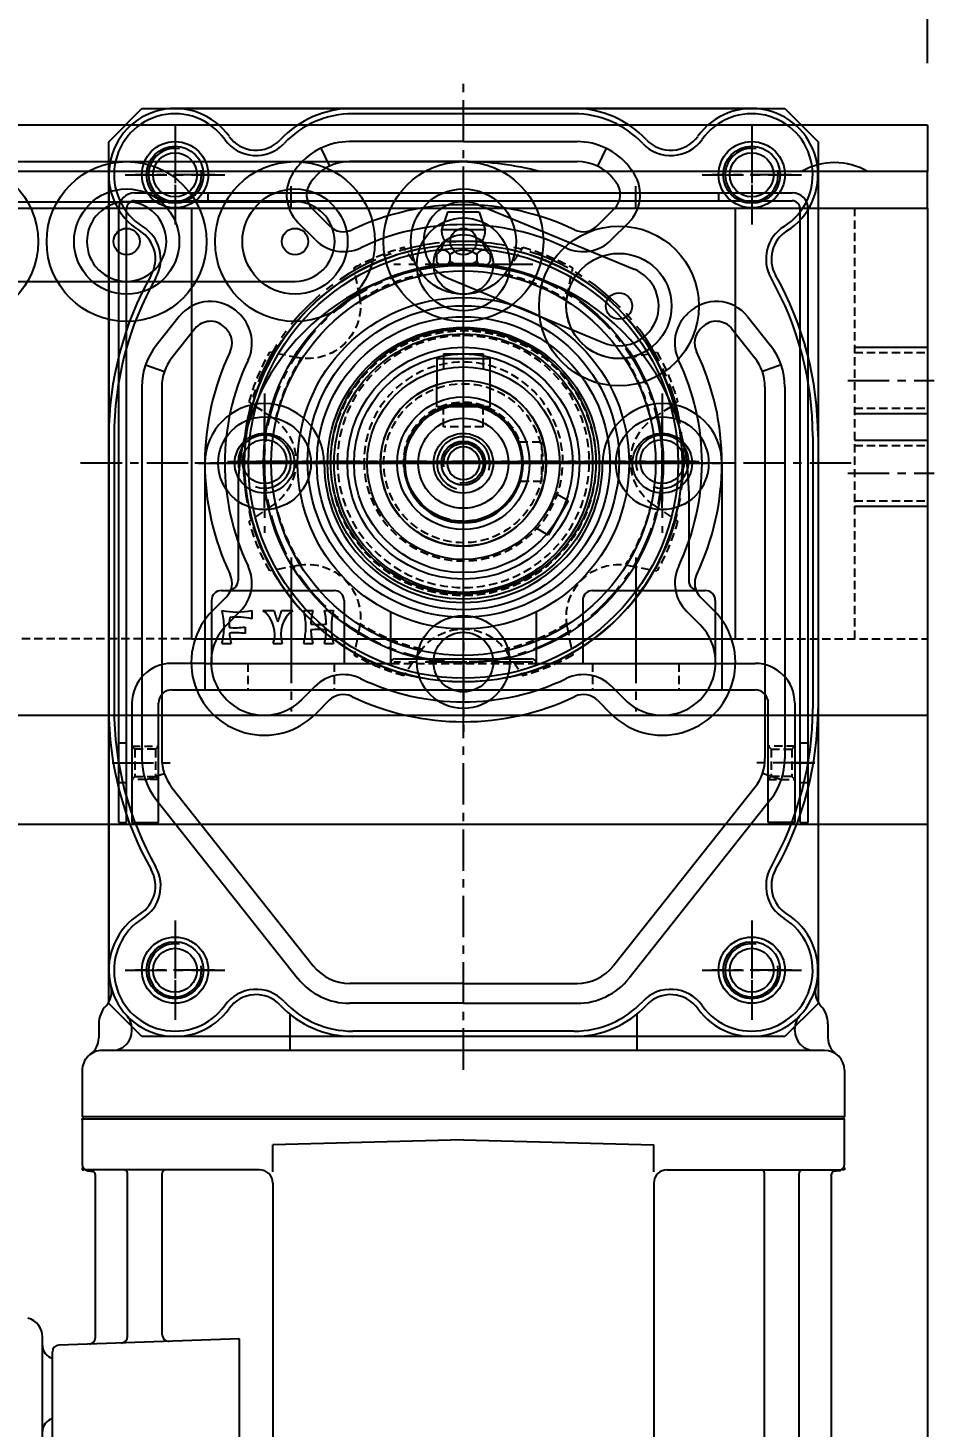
# Model space of a CAD drawing. Header units: inches. Extents: x 0 to 77285, y -118 to 40065.
# Drawn here: x 68361 to 68497.7, y 21415.5 to 21626.7 of the extents above; entities that cross this region are included whole.
import ezdxf

# ---------------------------------------------------------------- set-up
doc = ezdxf.new("R2010")
doc.units = ezdxf.units.IN
doc.header["$LTSCALE"] = 5
doc.header["$MEASUREMENT"] = 0
doc.linetypes.add('CENTER', pattern=[2, 1.25, -0.25, 0.25, -0.25])
doc.linetypes.add('HIDDEN', pattern=[0.375, 0.25, -0.125])
for name, color, linetype in [('11', 1, 'CENTER'), ('22', 2, 'HIDDEN'), ('44', 4, 'Continuous'), ('55', 5, 'Continuous'), ('77', 40, 'HIDDEN'), ('B', 123, 'Continuous'), ('G', 231, 'Continuous'), ('T', 3, 'Continuous'), ('Y', 60, 'Continuous')]:
    doc.layers.add(name, color=color, linetype=linetype)
doc.styles.add('SCI', font='')
doc.styles.get('SCI').set_extended_font_data('Gulim')
doc.dimstyles.new('SCH', dxfattribs={"dimtxt": 2.5, "dimasz": 2, "dimexe": 1.25, "dimexo": 0.625, "dimtad": 1, "dimdec": 8, "dimtxsty": 'SCI', "dimcen": 2.5, "dimclrd": 4, "dimclre": 4, "dimclrt": 7, "dimadec": 8, "dimazin": 2, "dimtfac": 1, "dimtdec": 8, "dimtmove": 0, "dimatfit": 3, "dimfxl": 1, "dimarcsym": 0})

# ---------------------------------------------------------------- blocks, each defined once
blk = doc.blocks.new('A$Cf196d827')
for p, q in [((-6.58, 28.75), (-8.99, 32.32)), ((-6.58, 28.75), (-8.99, 32.32)), ((6.58, 28.75), (8.99, 32.32)), ((-15.67, 24.98), (-16.5, 29.21)), ((15.67, 24.98), (16.5, 29.21)), ((15.67, 24.98), (16.5, 29.21)), ((-24.98, 15.67), (-29.21, 16.5)), ((-24.98, 15.67), (-29.21, 16.5)), ((24.98, 15.67), (29.21, 16.5)), ((3, 11.8), (-3, 11.8)), ((-3, 11.8), (-3, 8.49)), ((3, 8.49), (3, 11.8)), ((-28.75, 6.58), (-32.32, 8.99)), ((28.75, 6.58), (32.32, 8.99)), ((28.75, 6.58), (32.32, 8.99)), ((-28.75, -6.58), (-32.32, -8.99)), ((-28.75, -6.58), (-32.32, -8.99)), ((28.75, -6.58), (32.32, -8.99)), ((-24.98, -15.67), (-29.21, -16.5)), ((24.98, -15.67), (29.21, -16.5)), ((24.98, -15.67), (29.21, -16.5)), ((-15.67, -24.98), (-16.5, -29.21)), ((-15.67, -24.98), (-16.5, -29.21)), ((15.67, -24.98), (16.5, -29.21)), ((-6.58, -28.75), (-8.99, -32.32)), ((6.58, -28.75), (8.99, -32.32)), ((6.58, -28.75), (8.99, -32.32))]:
    blk.add_line(p, q)
for radius in [19, 15]:
    blk.add_circle((0, 0), radius)
for centre, radius, start, end in [((0, 0), 33.55, 105.5501, 119.4499), ((0, 0), 33.55, 60.5501, 74.4499), ((0, 0), 29, 102.4847, 122.5153), ((0, 33.19), 7.94, 214, 326), ((0, 0), 29, 57.4847, 77.5153), ((-23.47, 23.47), 7.94, 259, 11), ((23.47, 23.47), 7.94, 169, 281), ((0, 0), 33.55, 150.5501, 164.4499), ((0, 0), 29, 147.4847, 167.5153), ((0, 0), 29, 12.4847, 32.5153), ((0, 0), 33.55, 15.5501, 29.4499), ((0, 0), 9, 109.4712, 70.5288), ((-33.19, 0), 7.94, 304, 56), ((33.19, 0), 7.94, 124, 236), ((0, 0), 29, 192.4847, 212.5153), ((0, 0), 29, 327.4847, 347.5153), ((0, 0), 33.55, 195.5501, 209.4499), ((0, 0), 33.55, 330.5501, 344.4499), ((-23.47, -23.47), 7.94, 349, 101), ((23.47, -23.47), 7.94, 79, 191), ((0, 0), 29, 237.4847, 257.5153), ((0, -33.19), 7.94, 34, 146), ((0, 0), 29, 282.4847, 302.5153), ((0, 0), 33.55, 240.5501, 254.4499), ((0, 0), 33.55, 285.5501, 299.4499)]:
    blk.add_arc(centre, radius, start, end)
at = {"layer": '11'}
for p, q in [((0, -35.59), (0, 35.59)), ((-35.59, 0), (35.59, 0))]:
    blk.add_line(p, q, dxfattribs=at)
blk.add_circle((0, 0), 33.19, dxfattribs=at)
blk = doc.blocks.new('A$Cdc005fc0')
for p, q in [((-25.4, 6), (0, 6)), ((-25.4, -6), (0, -6))]:
    blk.add_line(p, q)
for centre, radius in [((-25.4, 0), 12.06), ((0, 0), 12.06), ((-25.4, 0), 7.94), ((0, 0), 7.94), ((-25.4, 0), 1.99), ((0, 0), 1.99)]:
    blk.add_circle(centre, radius)
for centre, start, end in [((-25.4, 0), 90, 270), ((0, 0), 270, 90)]:
    blk.add_arc(centre, 6, start, end)
blk = doc.blocks.new('A$C60B61E16')
for p, q in [((-53.5, 81.5), (-48.5, 86.5)), ((-48.5, 86.5), (48.5, 86.5)), ((48.5, 86.5), (53.5, 81.5)), ((-53.5, -48.5), (-53.5, 81.5)), ((53.5, 81.5), (53.5, -48.5)), ((-48.5, -53.5), (-53.5, -48.5)), ((53.5, -48.5), (48.5, -53.5)), ((48.5, -53.5), (-48.5, -53.5))]:
    blk.add_line(p, q)
for centre, radius in [((-43.5, 76.5), 3.32), ((43.5, 76.5), 3.32), ((0, 30), 7), ((0, 30), 4.5), ((0, 0), 20.5), ((0, 0), 16.5), ((-30, 0), 7), ((30, 0), 7), ((-30, 0), 4.5), ((30, 0), 4.5), ((0, -30), 7), ((0, -30), 4.5), ((-43.5, -43.5), 3.32), ((43.5, -43.5), 3.32)]:
    blk.add_circle(centre, radius)
for start, end in [(101.5364, 168.4636), (11.5364, 78.4636), (191.5364, 258.4636), (281.5364, 348.4636)]:
    blk.add_arc((0, 0), 33, start, end)
at = {"layer": '11'}
for p, q in [((0, 91.5), (0, -58.5)), ((-43.5, 70.5), (-43.5, 82.5)), ((43.5, 70.5), (43.5, 82.5)), ((-49.5, 76.5), (-37.5, 76.5)), ((37.5, 76.5), (49.5, 76.5)), ((0, 19.5), (0, 40.5)), ((-10.5, 30), (10.5, 30)), ((-30, -10.5), (-30, 10.5)), ((30, -10.5), (30, 10.5)), ((-58.5, 0), (58.5, 0)), ((-40.5, 0), (-19.5, 0)), ((19.5, 0), (40.5, 0)), ((0, -40.5), (0, -19.5)), ((-10.5, -30), (10.5, -30)), ((-43.5, -49.5), (-43.5, -37.5)), ((43.5, -49.5), (43.5, -37.5)), ((-49.5, -43.5), (-37.5, -43.5)), ((37.5, -43.5), (49.5, -43.5))]:
    blk.add_line(p, q, dxfattribs=at)
blk.add_circle((0, 0), 30, dxfattribs=at)
at = {"layer": '22'}
blk.add_circle((0, 0), 20, dxfattribs=at)
at = {"layer": 'T'}
for centre in [(-43.5, 76.5), (43.5, 76.5), (-43.5, -43.5), (43.5, -43.5)]:
    blk.add_arc(centre, 4, 260.0082, 189.9928, dxfattribs=at)
blk = doc.blocks.new('A$C945b6342')
for p, q in [((91.61, 57.5), (98.61, 57.5)), ((98.61, 57.5), (98.61, -57.5)), ((98.91, 57.5), (98.61, 57.33)), ((98.61, 57.33), (98.61, -57.33)), ((105.77, 57.5), (98.91, 57.5)), ((98.91, -57.5), (98.91, 57.5)), ((84.61, 55), (86.73, 55)), ((106.61, 30.75), (106.61, 56.84)), ((106.75, 56.67), (106.89, 55.91)), ((107.38, 55.5), (209.84, 55.5)), ((-43.5, 53.5), (76.5, 53.5)), ((88.61, 54.5), (88.61, -54.5)), ((-4, 52.7), (37, 52.7)), ((85.61, 50), (85.37, 50)), ((210.11, 50.67), (107.11, 50.67)), ((-14.81, 47.95), (-13.82, 45.11)), ((-11.52, 48.5), (44.56, 48.5)), ((47.81, 47.96), (46.84, 45.12)), ((-22.12, 42.87), (-17.73, 46.34)), ((-11.52, 45.5), (44.56, 45.5)), ((50.71, 46.39), (77.71, 25)), ((210.11, 45.43), (107.11, 45.43)), ((-53.5, 43.5), (-53.5, -43.5)), ((-20.25, 40.52), (-15.87, 43.99)), ((48.87, 44.02), (75.85, 22.64)), ((-20.25, 35.76), (-20.53, 36.04)), ((20.23, 35.78), (22.27, 37.83)), ((-22.37, 33.64), (-22.65, 33.92)), ((22.35, 33.66), (24.4, 35.71)), ((102.11, 0), (102.86, 28.75)), ((106.91, 28.75), (102.86, 28.75)), ((108.61, 28.75), (208.61, 28.75)), ((-44.7, 25), (-44.23, 25.38)), ((83.12, 26.19), (88.61, 26.19)), ((-33.66, 22.32), (-36.27, 24.92)), ((33.67, 22.35), (35.71, 24.4)), ((-47.5, 21.52), (-44.8, 20.21)), ((-42.84, 22.65), (-42.37, 23.03)), ((-35.78, 20.2), (-38.39, 22.8)), ((35.79, 20.23), (37.83, 22.27)), ((-48.5, 0), (-48.5, 17.16)), ((-45.5, 0), (-45.5, 17.16)), ((78.5, 0), (78.5, 17.15)), ((81.5, 0), (81.5, 17.16)), ((-52.7, 16.7), (-52.7, -16.7)), ((85.7, 16.7), (85.7, -16.7)), ((86.5, 16.7), (86.5, -16.7)), ((-15.78, 3.98), (-11.83, 3.98)), ((-15.78, -4.02), (-15.78, 3.98)), ((-48.5, 0), (-48.5, -17.16)), ((-45.5, 0), (-45.5, -17.16)), ((78.5, 0), (78.5, -17.15)), ((81.5, 0), (81.5, -17.16)), ((102.11, 0), (102.86, -28.75)), ((-15.78, -4.02), (-11.83, -4.02)), ((-47.5, -21.52), (-44.8, -20.21)), ((-35.78, -20.2), (-38.39, -22.8)), ((35.79, -20.23), (37.83, -22.27)), ((-42.84, -22.65), (-42.37, -23.03)), ((-33.66, -22.32), (-36.27, -24.92)), ((33.67, -22.35), (35.71, -24.4)), ((48.87, -44.02), (75.85, -22.64)), ((-44.7, -25), (-44.23, -25.38)), ((50.71, -46.39), (77.71, -25)), ((83.12, -26.19), (88.61, -26.19)), ((106.91, -28.75), (102.86, -28.75)), ((108.61, -28.75), (208.61, -28.75)), ((106.61, -30.75), (106.61, -56.84)), ((-22.37, -33.64), (-22.65, -33.92)), ((22.35, -33.66), (24.4, -35.71)), ((210.61, -33.79), (132.12, -33.79)), ((132.12, -33.79), (133.07, -61.03)), ((-20.25, -35.76), (-20.53, -36.04)), ((20.23, -35.78), (22.27, -37.83)), ((-20.25, -40.52), (-15.87, -43.99)), ((-22.12, -42.87), (-17.73, -46.34)), ((-14.81, -47.95), (-13.82, -45.11)), ((-11.52, -45.5), (44.56, -45.5)), ((47.81, -47.96), (46.84, -45.12)), ((131.49, -45.43), (107.11, -45.43)), ((-11.52, -48.5), (44.56, -48.5)), ((85.61, -50), (85.37, -50)), ((131.75, -50.67), (107.11, -50.67)), ((-4, -52.7), (37, -52.7)), ((-43.5, -53.5), (76.5, -53.5)), ((84.61, -55), (86.73, -55)), ((106.75, -56.67), (106.89, -55.91)), ((131.92, -55.5), (107.38, -55.5)), ((91.61, -57.5), (98.61, -57.5)), ((98.91, -57.5), (98.61, -57.33)), ((99.11, -57.5), (98.91, -57.5)), ((99.11, -57.5), (105.77, -57.5)), ((217.11, -62), (134.07, -62)), ((144.17, -62), (135.04, -62)), ((216.79, -63.5), (131.88, -63.5))]:
    blk.add_line(p, q)
for centre, radius in [((-43.5, 43.5), 4.3), ((76.5, 43.5), 4.3), ((0.02, 0), 33), ((0.02, 0), 32.42), ((0, 0), 30.16), ((0.02, 0), 29), ((0, 0), 19.5), ((-43.5, -43.5), 4.3), ((76.5, -43.5), 4.3)]:
    blk.add_circle(centre, radius)
for centre, radius, start, end in [((91.61, 54.5), 3, 90, 180), ((105.77, 56.5), 1, 10, 90), ((84.61, 51), 4, 90, 133.5074), ((86.73, 58), 3, 270, 324.3146), ((107.38, 56), 0.5, 190, 270), ((-43.5, 43.5), 10, 32.0608, 234.5775), ((-4, 4), 49.5, 90, 119.4404), ((37, 4), 49.5, 60.5596, 90), ((76.5, 43.5), 10, 305.4225, 147.9392), ((79.79, 56.08), 3, 255.344, 313.5074), ((85.61, 53), 3, 270, 0), ((-43.5, 43.5), 9.2, 32.0608, 234.5775), ((-4, 4), 48.7, 90, 119.4404), ((37, 4), 48.7, 60.5596, 90), ((76.5, 43.5), 9.2, 305.4225, 147.9392), ((85.37, 53), 3, 226.9509, 270), ((107.11, 51.17), 0.5, 180, 270), ((-30.79, 51.46), 5, 212.0608, 299.4404), ((63.79, 51.46), 5, 240.5596, 327.9392), ((-30.79, 51.46), 5.8, 212.0608, 299.4404), ((-11.52, 38.5), 10, 90, 128.3456), ((44.56, 38.5), 10, 52.0667, 90), ((63.79, 51.46), 5.8, 240.5596, 327.9392), ((-11.52, 38.5), 7, 90, 128.3456), ((44.56, 38.5), 7, 52.0667, 90), ((107.11, 44.93), 0.5, 90, 180), ((-18.39, 38.17), 6, 128.3456, 225.0576), ((-18.39, 38.17), 3, 128.3456, 225.0576), ((30.05, 30.05), 11, 315, 135), ((0.02, 0), 39, 64.4867, 115.5709), ((30.05, 30.05), 8, 315, 135), ((-52.19, 31.28), 5.8, 313.2121, 54.5775), ((0.02, 0), 36, 64.4867, 115.5709), ((85.19, 31.28), 5.8, 125.4225, 226.7879), ((-52.19, 31.28), 5, 313.2121, 54.5775), ((-18.11, 37.89), 3, 225.0576, 295.5709), ((18.11, 37.9), 3, 244.4867, 315), ((85.19, 31.28), 5, 125.4225, 226.7879), ((-18.11, 37.89), 6, 225.0576, 295.5709), ((18.11, 37.9), 6, 244.4867, 315), ((108.61, 30.75), 2, 180, 270), ((-38.5, 16.7), 15, 133.2121, 180), ((71.5, 16.7), 15, 0, 46.7879), ((-38.5, 16.7), 14.2, 133.2121, 180), ((-40.5, 20.67), 6, 45.0576, 128.3456), ((71.5, 16.7), 14.2, 0, 46.7879), ((-38.5, 17.16), 10, 128.3456, 180), ((-40.5, 20.67), 3, 45.0576, 128.3456), ((71.5, 17.16), 10, 0, 51.6183), ((-38.5, 17.16), 7, 128.3456, 180), ((-37.9, 18.07), 6, 334.5133, 45.0576), ((37.91, 18.11), 6, 135, 205.5443), ((71.5, 17.15), 7, 0, 51.601), ((-37.9, 18.07), 3, 334.5133, 45.0576), ((37.91, 18.11), 3, 135, 205.5443), ((0.02, 0), 39, 154.5133, 205.4867), ((0.02, 0), 36, 154.5133, 205.4867), ((0.02, 0), 36, 334.4557, 25.5443), ((0.02, 0), 39, 334.4557, 25.5443), ((0.02, -0.02), 12.5, 198.663, 161.337), ((-38.5, -16.7), 15, 180, 226.7879), ((-38.5, -16.7), 14.2, 180, 226.7879), ((-37.9, -18.07), 3, 314.9424, 25.4867), ((-37.9, -18.07), 6, 314.9424, 25.4867), ((37.91, -18.11), 6, 154.4557, 225), ((37.91, -18.11), 3, 154.4557, 225), ((71.5, -16.7), 14.2, 313.2121, 0), ((71.5, -16.7), 15, 313.2121, 0), ((-38.5, -17.16), 10, 180, 231.6544), ((-38.5, -17.16), 7, 180, 231.6544), ((71.5, -17.15), 7, 308.399, 0), ((71.5, -17.16), 10, 308.3817, 0), ((-40.5, -20.67), 3, 231.6544, 314.9424), ((30.05, -30.05), 11, 225, 45), ((-40.5, -20.67), 6, 231.6544, 314.9424), ((30.05, -30.05), 8, 225, 45), ((-52.19, -31.28), 5.8, 305.4225, 46.7879), ((85.19, -31.28), 5.8, 133.2121, 234.5775), ((-52.19, -31.28), 5, 305.4225, 46.7879), ((85.19, -31.28), 5, 133.2121, 234.5775), ((108.61, -30.75), 2, 90, 180), ((-18.11, -37.89), 6, 64.4291, 134.9424), ((0.02, 0), 36, 244.4291, 295.5133), ((18.11, -37.9), 6, 45, 115.5133), ((-43.5, -43.5), 10, 125.4225, 327.9392), ((-18.39, -38.17), 6, 134.9424, 231.6544), ((-18.11, -37.89), 3, 64.4291, 134.9424), ((0.02, 0), 39, 244.4291, 295.5133), ((18.11, -37.9), 3, 45, 115.5133), ((76.5, -43.5), 10, 212.0608, 54.5775), ((-43.5, -43.5), 9.2, 125.4225, 327.9392), ((-18.39, -38.17), 3, 134.9424, 231.6544), ((76.5, -43.5), 9.2, 212.0608, 54.5775), ((-11.52, -38.5), 7, 231.6544, 270), ((44.56, -38.5), 7, 270, 307.9333), ((-30.79, -51.46), 5.8, 60.5596, 147.9392), ((-30.79, -51.46), 5, 60.5596, 147.9392), ((-4, -4), 48.7, 240.5596, 270), ((-11.52, -38.5), 10, 231.6544, 270), ((37, -4), 48.7, 270, 299.4404), ((44.56, -38.5), 10, 270, 307.9333), ((63.79, -51.46), 5.8, 32.0608, 119.4404), ((63.79, -51.46), 5, 32.0608, 119.4404), ((107.11, -44.93), 0.5, 180, 270), ((131.49, -44.43), 1, 270, 2), ((-4, -4), 49.5, 240.5596, 270), ((37, -4), 49.5, 270, 299.4404), ((85.37, -53), 3, 90, 133.0491), ((85.61, -53), 3, 0, 90), ((107.11, -51.17), 0.5, 90, 180), ((131.75, -51.67), 1, 2, 90), ((79.79, -56.08), 3, 46.4926, 104.656), ((84.61, -51), 4, 226.4926, 270), ((91.61, -54.5), 3, 180, 270), ((86.73, -58), 3, 35.6854, 90), ((105.77, -56.5), 1, 270, 350), ((107.38, -56), 0.5, 90, 170), ((131.92, -56.5), 1, 2, 90), ((134.07, -61), 1, 182, 270), ((133.11, -61.5), 2, 270, 345.5225), ((146.11, -61.5), 2, 194.4775, 270), ((131.88, -66.5), 3, 90, 164.1765)]:
    blk.add_arc(centre, radius, start, end)
at = {"layer": '11'}
for p, q in [((106.3, 57.5), (106.61, 57.5)), ((106.61, 57.5), (106.66, 57.2)), ((-43.5, 36), (-43.5, 51)), ((76.5, 36), (76.5, 51)), ((-51, 43.5), (-36, 43.5)), ((69, 43.5), (84, 43.5)), ((0.02, -40), (0.02, 40)), ((40.02, 0), (-39.98, 0)), ((-43.5, -51), (-43.5, -36)), ((76.5, -51), (76.5, -36)), ((-51, -43.5), (-36, -43.5)), ((69, -43.5), (84, -43.5)), ((106.3, -57.5), (106.61, -57.5)), ((106.61, -57.5), (106.66, -57.2))]:
    blk.add_line(p, q, dxfattribs=at)
at = {"layer": 'T'}
for centre in [(-43.5, 43.5), (76.5, 43.5), (-43.5, -43.5), (76.5, -43.5)]:
    blk.add_circle(centre, 5, dxfattribs=at)
blk = doc.blocks.new('A$C29252344')
blk.add_circle((0, 0), 9)
at = {"color": 7, "linetype": 'Continuous'}
blk.add_circle((0, 0), 2.46, dxfattribs=at)
at = {"layer": '11'}
for p, q in [((0, -13.5), (0, 13.5)), ((-13.5, 0), (13.5, 0))]:
    blk.add_line(p, q, dxfattribs=at)
at = {"layer": '22'}
for p, q in [((5.5, 3), (5.5, -3)), ((5.5, 3), (8.49, 3)), ((5.5, -3), (8.49, -3))]:
    blk.add_line(p, q, dxfattribs=at)
at = {"layer": 'T', "linetype": 'Continuous'}
blk.add_arc((0, 0), 3, 260.0082, 189.9928, dxfattribs=at)
blk = doc.blocks.new('A$C32A83465')
blk.add_circle((0, 0), 17.5)
at = {"color": 7, "linetype": 'Continuous'}
for radius in [8.8, 4.5]:
    blk.add_circle((0, 0), radius, dxfattribs=at)
at = {"layer": '11'}
for p, q in [((0, -18.5), (0, 18.5)), ((-18.5, 0), (18.5, 0))]:
    blk.add_line(p, q, dxfattribs=at)
blk = doc.blocks.new('A$C8ded0e5e')
blk.add_circle((0, 0), 12)
at = {"color": 7, "linetype": 'Continuous'}
for radius in [6.8, 3.3]:
    blk.add_circle((0, 0), radius, dxfattribs=at)
at = {"layer": '11'}
for p, q in [((0, -13), (0, 13)), ((-13, 0), (13, 0))]:
    blk.add_line(p, q, dxfattribs=at)
blk = doc.blocks.new('A$C92602f52')
for p, q in [((-4, 8.5), (-4, 11.84)), ((4, 11.84), (4, 8.5)), ((4, 8.5), (-4, 8.5))]:
    blk.add_line(p, q)
for radius in [12.5, 3.32]:
    blk.add_circle((0, 0), radius)
at = {"layer": '11'}
for p, q in [((0, -13.5), (0, 13.5)), ((-13.5, 0), (13.5, 0))]:
    blk.add_line(p, q, dxfattribs=at)
at = {"layer": 'T'}
blk.add_arc((0, 0), 4, 345, 255, dxfattribs=at)
blk = doc.blocks.new('A$Cd811ede8')
at = {"rotation": 180}
blk.add_blockref('A$C60B61E16', (0, 0), dxfattribs=at)
for name in ['A$C32A83465', 'A$C92602f52']:
    blk.add_blockref(name, (0, 0))
at = {"xscale": -1, "rotation": 270}
blk.add_blockref('A$C29252344', (0, 0), dxfattribs=at)
at = {"layer": '55', "rotation": 270}
blk.add_blockref('A$C945b6342', (0, 0.02), dxfattribs=at)
at = {"layer": '77'}
blk.add_blockref('A$C8ded0e5e', (0, 0), dxfattribs=at)
blk = doc.blocks.new('A$C2A4C1D38')
for p, q in [((-2.4, 37.9), (-3.3, 35.2)), ((2.4, 37.9), (-2.4, 37.9)), ((2.4, 37.9), (3.3, 35.2)), ((3.3, 35.2), (-3.3, 35.2)), ((2.8, 33.454), (-2.8, 33.454)), ((-4.041, 31.48), (-4.041, 30.461)), ((3.2, 29.8), (-3.2, 29.8)), ((-3.031, 29.8), (-3.2, 29.8)), ((-2.02, 31.48), (-2.02, 30.461)), ((2.02, 31.48), (2.02, 30.461)), ((3.2, 29.8), (3.031, 29.8)), ((4.041, 31.48), (4.041, 30.461)), ((-3, 16.5), (-3, 14.217)), ((-3, 16.5), (3, 16.5)), ((3, 16.5), (3, 14.217)), ((-34, -4.2), (-34, -17.7)), ((34, -4.2), (34, -17.7)), ((15.789, -5.652), (12.789, -10.848)), ((15.789, -5.652), (13.812, -4.51)), ((12.789, -10.848), (10.812, -9.707)), ((-38, -20.7), (-38, -30.2)), ((-36.5, -19.2), (-19.5, -19.2)), ((-18, -20.7), (-18, -30.2)), ((18, -20.7), (18, -30.2)), ((19.5, -19.2), (36.5, -19.2)), ((38, -20.7), (38, -30.2)), ((-31.917, -22.2), (-31.917, -23.463)), ((-30.25, -22.2), (-28.55, -22.2)), ((-27.45, -22.2), (-25.75, -22.2)), ((-24.083, -22.2), (-22.698, -22.2)), ((-20.968, -22.2), (-19.583, -22.2)), ((-11, -22.45), (-11, -30.2)), ((11, -22.45), (11, -30.2)), ((-32.917, -24.712), (-32.917, -25.688)), ((-36.417, -27.2), (-35.032, -27.2)), ((-28.673, -27.2), (-27.327, -27.2)), ((-24.083, -27.2), (-22.698, -27.2)), ((-20.968, -27.2), (-19.583, -27.2)), ((-10.3, -29.5), (10.3, -29.5)), ((-38, -30.2), (-11, -30.2)), ((11, -30.2), (38, -30.2))]:
    blk.add_line(p, q)
for radius in [25, 22.1, 14.53, 10]:
    blk.add_circle((0, 0), radius)
for centre, radius, start, end in [((-3.6, 33.238), 0.8, 28.592, 28.592), ((0, 35.2), 3.3, 180, 211.953), ((0, 35.2), 3.3, 328.047, 0), ((-8.403, 35.6), 6, 316.635, 339.039), ((-3.031, 31.039), 1.102, 23.576, 122.916), ((-3.031, 31.039), 1.102, 23.576, 113.06), ((0, 28.725), 3.417, 53.749, 126.251), ((3.031, 31.039), 1.102, 57.084, 156.424), ((8.403, 35.6), 6, 200.961, 223.365), ((0, -4.2), 34, 0, 180), ((-3.031, 30.902), 1.102, 203.576, 336.424), ((-3.031, 31.039), 1.102, 23.576, 24.13), ((0, 28.725), 3.417, 122.452, 126.251), ((0, 33.217), 3.417, 233.749, 306.251), ((3.031, 30.902), 1.102, 203.576, 336.424), ((-35.5, -17.7), 1.5, 270, 0), ((35.5, -17.7), 1.5, 180, 270), ((-36.5, -20.7), 1.5, 90, 180), ((-19.5, -20.7), 1.5, 0, 90), ((19.5, -20.7), 1.5, 90, 180), ((36.5, -20.7), 1.5, 0, 90), ((-46.099, -24.7), 10, 0, 14.477), ((-34.167, -12.456), 10, 256.997, 283.003), ((-34.167, -33.206), 10, 76.997, 96.194), ((-32.95, -25.8), 4.5, 0, 53.13), ((-18.775, -20.089), 10, 192.185, 202.71), ((-37.225, -20.089), 10, 337.29, 347.815), ((-23.05, -25.8), 4.5, 126.87, 198.126), ((-33.766, -24.7), 10, 0, 14.477), ((-13.016, -24.7), 10, 165.523, 177.455), ((-30.651, -24.7), 10, 2.545, 14.477), ((-9.901, -24.7), 10, 165.523, 194.477), ((-46.099, -24.7), 10, 345.522, 0), ((-25.349, -24.7), 10, 171.748, 180.467), ((-34.417, -14.825), 10, 264.651, 278.627), ((-33.766, -24.7), 10, 345.522, 0), ((-21.833, -14.325), 10, 263.266, 276.734), ((-21.833, -35.075), 10, 83.266, 96.734), ((-13.016, -24.7), 10, 182.545, 194.477), ((-30.651, -24.7), 10, 345.522, 357.455), ((-34.417, -35.575), 10, 81.373, 95.109), ((-25.349, -24.7), 10, 185.248, 194.477), ((-32.95, -25.8), 4.5, 341.874, 0), ((-10.3, -30.2), 0.7, 90, 180), ((10.3, -30.2), 0.7, 0, 90)]:
    blk.add_arc(centre, radius, start, end)
at = {"layer": '11'}
for p, q in [((0, -26), (0, 26)), ((-26, 0), (26, 0))]:
    blk.add_line(p, q, dxfattribs=at)
at = {"layer": '11', "ltscale": 3}
for p, q in [((-26, -14.2), (-26, -35.2)), ((26, -14.2), (26, -35.2))]:
    blk.add_line(p, q, dxfattribs=at)
blk = doc.blocks.new('A$C4029081C')
for p, q in [((-39, 0), (-39, -34.2)), ((39, 0), (39, -34.2)), ((-39, -30.2), (-44, -30.2)), ((39, -30.2), (44, -30.2)), ((-44, -34.2), (44, -34.2)), ((-50, -36.2), (-50, -54.2)), ((-46, -54.2), (-46, -36.2)), ((46, -54.2), (46, -36.2)), ((50, -36.2), (50, -54.2)), ((-50, -54.2), (-46, -54.2)), ((50, -54.2), (46, -54.2))]:
    blk.add_line(p, q)
for centre in [(-30, 0), (30, 0)]:
    blk.add_circle(centre, 4.5)
for centre, radius, start, end in [((-30, 0), 9, 0, 180), ((30, 0), 9, 0, 180), ((0, 0), 21, 180, 0), ((-44, -36.2), 6, 90, 180), ((44, -36.2), 6, 0, 90), ((-44, -36.2), 2, 90, 180), ((44, -36.2), 2, 0, 90)]:
    blk.add_arc(centre, radius, start, end)
at = {"layer": '11'}
for p, q in [((-30, -6.75), (-30, 6.75)), ((0, -8), (0, 8)), ((30, -6.75), (30, 6.75)), ((-36.75, 0), (-23.25, 0)), ((-8, 0), (8, 0)), ((23.25, 0), (36.75, 0)), ((-26, -26.95), (-26, -37.45)), ((26, -26.95), (26, -37.45)), ((-53, -45.2), (-43, -45.2)), ((53, -45.2), (43, -45.2))]:
    blk.add_line(p, q, dxfattribs=at)
at = {"layer": '22'}
for p, q in [((-39, -30.2), (39, -30.2)), ((-32.5, -30.2), (-32.5, -34.2)), ((-19.5, -30.2), (-19.5, -34.2)), ((19.5, -30.2), (19.5, -34.2)), ((32.5, -30.2), (32.5, -34.2)), ((-50, -42.7), (-46, -42.7)), ((-49.57, -43.13), (-50, -42.7)), ((-46.43, -43.13), (-49.57, -43.13)), ((-49.57, -43.13), (-49.57, -47.27)), ((-46, -42.7), (-46.43, -43.13)), ((-46.43, -43.13), (-46.43, -47.27)), ((50, -42.7), (46, -42.7)), ((46, -42.7), (46.43, -43.13)), ((46.43, -43.13), (49.57, -43.13)), ((46.43, -43.13), (46.43, -47.27)), ((49.57, -43.13), (50, -42.7)), ((49.57, -43.13), (49.57, -47.27)), ((-50, -47.7), (-49.57, -47.27)), ((-46, -47.7), (-50, -47.7)), ((-49.57, -47.27), (-46.43, -47.27)), ((-46.43, -47.27), (-46, -47.7)), ((46.43, -47.27), (46, -47.7)), ((46, -47.7), (50, -47.7)), ((49.57, -47.27), (46.43, -47.27)), ((50, -47.7), (49.57, -47.27))]:
    blk.add_line(p, q, dxfattribs=at)
blk = doc.blocks.new('A$Cb8b61d95')
for p, q in [((0.4, -49.1), (99.6, -49.1)), ((0.4, -50.3), (99.6, -50.3)), ((-2, -144.1), (-2, -51.5)), ((-0.8, -144.1), (-0.8, -51.5)), ((100.8, -144.1), (100.8, -51.5)), ((102, -144.1), (102, -51.5)), ((-2, -144.1), (-0.8, -144.1)), ((100.8, -144.1), (102, -144.1))]:
    blk.add_line(p, q)
for centre, radius, start, end in [((0.4, -51.5), 2.4, 90, 180), ((0.4, -51.5), 1.2, 90, 180), ((99.6, -51.5), 2.4, 0, 90), ((99.6, -51.5), 1.2, 0, 90)]:
    blk.add_arc(centre, radius, start, end)
at = {"layer": '11'}
for p, q in [((24, -51.3), (24, -48.1)), ((76, -51.3), (76, -48.1)), ((-3, -135.1), (0.2, -135.1)), ((99.8, -135.1), (103, -135.1))]:
    blk.add_line(p, q, dxfattribs=at)
at = {"layer": '22'}
for p, q in [((11.5, -50.3), (11.5, -49.1)), ((88.5, -49.1), (88.5, -50.3)), ((-2, -132.1), (-0.8, -132.1)), ((100.8, -132.1), (102, -132.1)), ((-0.8, -138.1), (-2, -138.1)), ((102, -138.1), (100.8, -138.1))]:
    blk.add_line(p, q, dxfattribs=at)
blk = doc.blocks.new('A$Ce3b21f13')
at = {"linetype": 'Continuous'}
for p, q in [((2560, -8.5), (2390, -8.5)), ((2560, -14), (2560, -8.5)), ((2390, -14), (2560, -14)), ((2449, -14), (2531, -14)), ((2449, -14), (2449, -79)), ((2531, -14), (2531, -79)), ((2449, -79), (2531, -79)), ((2390, -90.5), (2560, -90.5)), ((2560, -107), (2390, -107)), ((2560, -107), (2560, -341.1))]:
    blk.add_line(p, q, dxfattribs=at)
for p, q in [((2560, -14), (2560, -107)), ((2560, -107), (2390, -107))]:
    blk.add_line(p, q)
for radius in [23.5, 20]:
    blk.add_circle((2490, -52.25), radius, dxfattribs=at)
for centre in [(2460, -52.25), (2520, -52.25)]:
    blk.add_circle(centre, 3.32)
blk.add_arc((2546, -17), 9.85, 59.6488, 120.3512, dxfattribs=at)
at = {"layer": '11'}
for p, q in [((2490, -76.75), (2490, -27.75)), ((2548, -40), (2561, -40)), ((2460, -57.25), (2460, -47.25)), ((2520, -57.25), (2520, -47.25)), ((2465, -52.25), (2455, -52.25)), ((2514.5, -52.25), (2465.5, -52.25)), ((2525, -52.25), (2515, -52.25)), ((2548, -54), (2561, -54))]:
    blk.add_line(p, q, dxfattribs=at)
at = {"layer": '22'}
for p, q in [((2549, -14), (2549, -79)), ((2549, -35.81), (2560, -35.81)), ((2549, -44.19), (2560, -44.19)), ((2549, -49.81), (2560, -49.81)), ((2549, -58.19), (2560, -58.19)), ((2449, -79), (2390, -79)), ((2531, -79), (2560, -79))]:
    blk.add_line(p, q, dxfattribs=at)
at = {"layer": 'B'}
blk.add_line((2390, -7), (2490, -7), dxfattribs=at)
blk.add_arc((2490, -52.45), 45.45, 75.2389, 90, dxfattribs=at)
at = {"layer": 'G', "linetype": 'Continuous'}
blk.add_line((2560, -1.5), (2390, -1.5), dxfattribs=at)
at = {"layer": 'G'}
blk.add_line((2560, -1.5), (2560, -8.5), dxfattribs=at)
at = {"layer": 'T'}
for p, q in [((2549, -35), (2560, -35)), ((2549, -45), (2560, -45)), ((2549, -49), (2560, -49)), ((2549, -59), (2560, -59))]:
    blk.add_line(p, q, dxfattribs=at)
for centre in [(2460, -52.25), (2520, -52.25)]:
    blk.add_arc(centre, 4, 250, 200, dxfattribs=at)
blk.add_blockref('A$Cd811ede8', (2490, -52.5))
at = {"layer": '22', "xscale": -1, "rotation": 270}
blk.add_blockref('A$Cf196d827', (2490, -52.25), dxfattribs=at)
at = {"layer": '44'}
blk.add_blockref('A$C2A4C1D38', (2490, -52.5), dxfattribs=at)
at = {"layer": 'B', "rotation": 337.4999999999999}
blk.add_blockref('A$Cdc005fc0', (2513.47, -28.78), dxfattribs=at)
at = {"layer": 'B'}
for p in [(2439.2, -19.06), (2464.6, -19.06)]:
    blk.add_blockref('A$Cdc005fc0', p, dxfattribs=at)
at = {"layer": 'Y'}
for name, p in [('A$Cb8b61d95', (2440, 37.4)), ('A$C4029081C', (2490, -52.5))]:
    blk.add_blockref(name, p, dxfattribs=at)
blk = doc.blocks.new('*D703')
at = {"color": 4, "lineweight": -2, "transparency": 16777216}
for p, q in [((65936.66, 21621.42), (65936.66, 21903.21)), ((68496.66, 21621.42), (68496.66, 21903.21)), ((65966.66, 21884.46), (68466.66, 21884.46))]:
    blk.add_line(p, q, dxfattribs=at)
at = {"color": 4, "transparency": 16777216}
for points in [[(65966.66, 21889.46), (65966.66, 21879.46), (65936.66, 21884.46)], [(68466.66, 21889.46), (68466.66, 21879.46), (68496.66, 21884.46)]]:
    blk.add_solid(points, dxfattribs=at)
at = {"layer": 'Defpoints', "color": 0, "transparency": 16777216}
for p in [(68496.66, 21884.46), (65936.66, 21612.04), (68496.66, 21612.04)]:
    blk.add_point(p, dxfattribs=at)
at = {"color": 7, "transparency": 16777216, "insert": (67216.66, 21913.06), "char_height": 37.5, "attachment_point": 5, "style": 'SCI'}
blk.add_mtext('2560', dxfattribs=at)

msp = doc.modelspace()

# ---------------------------------------------------------------- block references
msp.add_blockref('A$Ce3b21f13', (65936.66475756, 21613.54189829))

# ---------------------------------------------------------------- dimensions: what is measured, and where the dimension line sits
dim = msp.add_linear_dim(base=(68496.6647575576, 21884.4580806299), p1=(65936.6647575576, 21612.041898287), p2=(68496.6647575576, 21612.041898288), dimstyle='SCH', override={"dimscale": 15})
dim.commit()
dim.dimension.update_dxf_attribs({"geometry": '*D703', "text_midpoint": (67216.6647575576, 21913.0574481399)})

doc.saveas('drawing.dxf')
